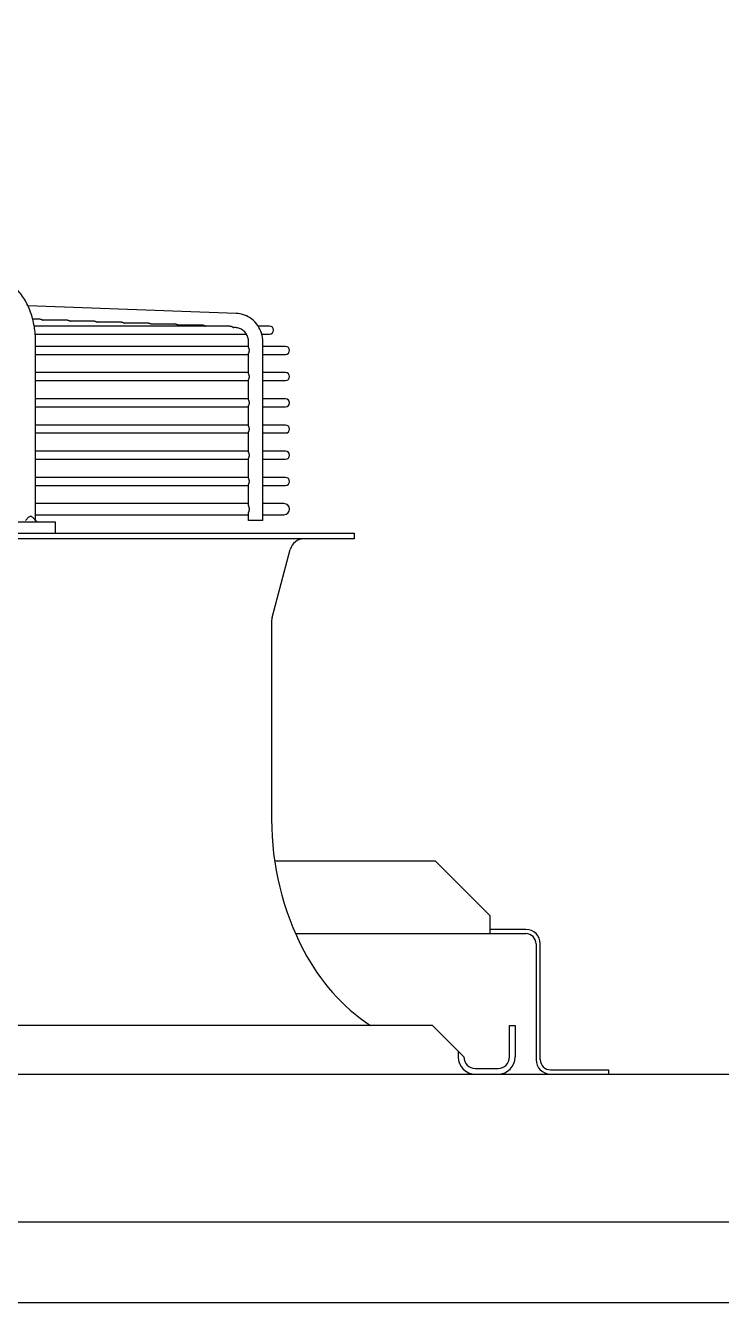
# Model space of a CAD drawing. Header units: millimetres. Extents: x 16200 to 32328, y 18593 to 29476.
# Drawn here: x 16542.06 to 16551.68, y 18973.5 to 18991.16 of the extents above; entities that cross this region are included whole.
import ezdxf

# ---------------------------------------------------------------- set-up
doc = ezdxf.new("R2010")
doc.units = ezdxf.units.MM
doc.header["$LTSCALE"] = 5
doc.layers.add('UNIT', color=6, linetype='Continuous')
doc.styles.add('SUBMITTAL', font='romans.shx', dxfattribs={"width": 0.75})
doc.dimstyles.new('SUBMITTAL', dxfattribs={"dimtxt": 0.09375, "dimasz": 0.09375, "dimexe": 0.03125, "dimexo": 0.0625, "dimgap": 0.0625, "dimtad": 0, "dimdec": 4, "dimzin": 4, "dimdsep": 46, "dimlunit": 4, "dimtxsty": 'SUBMITTAL', "dimcen": 0.09375, "dimclre": 6, "dimadec": 0, "dimazin": 0, "dimtfac": 1, "dimtdec": 0, "dimtofl": 0, "dimtmove": 0, "dimatfit": 3, "dimfxl": 0, "dimfrac": 2, "dimtolj": 1, "dimtzin": 4, "dimarcsym": 0})

msp = doc.modelspace()

# ---------------------------------------------------------------- linework, layer by layer
at = {"layer": 'UNIT'}
for p, q in [((16544.9737, 18987.1791), (16542.0985, 18987.283)), ((16542.2687, 18987.0982), (16542.1644, 18987.0982)), ((16542.6429, 18987.0847), (16542.3095, 18987.0847)), ((16543.0171, 18987.0712), (16542.6837, 18987.0712)), ((16543.3913, 18987.0577), (16543.0578, 18987.0577)), ((16543.7654, 18987.0442), (16543.432, 18987.0442)), ((16544.1396, 18987.0307), (16543.8062, 18987.0307)), ((16544.5138, 18987.0172), (16544.1804, 18987.0172)), ((16544.888, 18987.0037), (16542.1849, 18987.0037)), ((16542.1992, 18986.8935), (16545.1165, 18986.8935)), ((16544.9666, 18986.9824), (16544.9444, 18986.9832)), ((16545.4382, 18987.0037), (16545.2796, 18987.0037)), ((16545.3292, 18986.8935), (16545.4382, 18986.8935)), ((16542.2038, 18984.3163), (16542.2038, 18986.7856)), ((16545.147, 18986.7218), (16542.2038, 18986.7218)), ((16545.147, 18986.7058), (16545.147, 18986.7856)), ((16545.3439, 18984.3163), (16545.3439, 18986.7856)), ((16545.6587, 18986.7218), (16545.3439, 18986.7218)), ((16542.2038, 18986.6115), (16545.147, 18986.6115)), ((16545.147, 18986.3436), (16545.147, 18986.6275)), ((16545.3439, 18986.6115), (16545.6587, 18986.6115)), ((16545.147, 18986.3596), (16542.2038, 18986.3596)), ((16545.6587, 18986.3596), (16545.3439, 18986.3596)), ((16542.2038, 18986.2493), (16545.147, 18986.2493)), ((16545.147, 18985.9814), (16545.147, 18986.2653)), ((16545.3439, 18986.2493), (16545.6587, 18986.2493)), ((16545.147, 18985.9974), (16542.2038, 18985.9974)), ((16545.6587, 18985.9974), (16545.3439, 18985.9974)), ((16542.2038, 18985.8871), (16545.147, 18985.8871)), ((16545.147, 18985.6192), (16545.147, 18985.9031)), ((16545.3439, 18985.8871), (16545.6587, 18985.8871)), ((16545.147, 18985.6352), (16542.2038, 18985.6352)), ((16545.6587, 18985.6352), (16545.3439, 18985.6352)), ((16542.2038, 18985.5249), (16545.147, 18985.5249)), ((16545.147, 18985.257), (16545.147, 18985.5409)), ((16545.3439, 18985.5249), (16545.6587, 18985.5249)), ((16545.147, 18985.2729), (16542.2038, 18985.2729)), ((16545.6587, 18985.2729), (16545.3439, 18985.2729)), ((16542.2038, 18985.1627), (16545.147, 18985.1627)), ((16545.147, 18984.8948), (16545.147, 18985.1787)), ((16545.3439, 18985.1627), (16545.6587, 18985.1627)), ((16545.147, 18984.9107), (16542.2038, 18984.9107)), ((16545.6587, 18984.9107), (16545.3439, 18984.9107)), ((16542.2038, 18984.8005), (16545.147, 18984.8005)), ((16545.147, 18984.5191), (16545.147, 18984.8165)), ((16545.3439, 18984.8005), (16545.6587, 18984.8005)), ((16545.147, 18984.5485), (16542.2038, 18984.5485)), ((16545.637, 18984.5485), (16545.3439, 18984.5485)), ((16542.2038, 18984.395), (16545.147, 18984.395)), ((16545.147, 18984.3163), (16545.147, 18984.4245)), ((16545.3439, 18984.395), (16545.637, 18984.395)), ((16540.2466, 18984.2966), (16542.4737, 18984.2966)), ((16542.4737, 18984.2966), (16542.4737, 18984.1391)), ((16545.3439, 18984.3163), (16545.147, 18984.3163)), ((16512.8673, 18984.1391), (16546.6075, 18984.1391)), ((16546.6075, 18984.0604), (16512.8673, 18984.0604)), ((16546.6075, 18984.1391), (16546.6075, 18984.0604)), ((16545.4724, 18982.9726), (16545.7235, 18983.9142)), ((16545.4657, 18982.9219), (16545.4657, 18980.1809)), ((16547.7304, 18979.6008), (16545.5087, 18979.6008)), ((16548.4804, 18978.8508), (16547.7304, 18979.6008)), ((16548.4804, 18978.8508), (16548.4804, 18978.6008)), ((16545.7967, 18978.6008), (16548.9804, 18978.6008)), ((16548.9804, 18978.6588), (16548.4804, 18978.6588)), ((16549.1214, 18978.4598), (16549.1214, 18976.8578)), ((16549.1794, 18976.8578), (16549.1794, 18978.4598)), ((16547.6901, 18977.3281), (16511.7846, 18977.3281)), ((16547.6901, 18977.3281), (16548.1232, 18976.895)), ((16548.7531, 18976.895), (16548.7531, 18977.3281)), ((16548.7531, 18977.3281), (16548.8319, 18977.3281)), ((16548.8319, 18977.3281), (16548.8319, 18976.895)), ((16548.0445, 18976.9737), (16548.0445, 18976.895)), ((16506.1124, 18976.6588), (16742.3565, 18976.6588)), ((16548.2807, 18976.7375), (16548.5957, 18976.7375)), ((16549.3204, 18976.7168), (16550.1214, 18976.7168)), ((16550.1214, 18976.7168), (16550.1214, 18976.6588)), ((16742.3565, 18974.6092), (16506.1124, 18974.6092)), ((16510.3624, 18973.4997), (16738.1065, 18973.4997))]:
    msp.add_line(p, q, dxfattribs=at)
for centre, radius, start, end in [((16545.4382, 18986.9486), 0.0551, 270, 90), ((16545.6587, 18986.6666), 0.0551, 270, 90), ((16545.6587, 18986.3044), 0.0551, 270, 90), ((16545.6587, 18985.9422), 0.0551, 270, 90), ((16545.6587, 18985.58), 0.0551, 270, 90), ((16545.6587, 18985.2178), 0.0551, 270, 90), ((16545.6587, 18984.8556), 0.0551, 270, 90), ((16545.637, 18984.4718), 0.0768, 270, 90), ((16545.9137, 18983.8635), 0.1969, 90, 165.06858), ((16545.6626, 18982.9219), 0.1969, 165.06858, 180), ((16549.4027, 18980.1809), 3.937, 180, 207.50184), ((16548.9804, 18978.4598), 0.199, 0, 90), ((16548.9804, 18978.4598), 0.141, 0, 90), ((16548.425, 18979.6719), 2.8346, 207.50184, 235.77552), ((16548.2807, 18976.895), 0.2362, 180, 270), ((16548.2807, 18976.895), 0.1575, 180, 270), ((16548.5957, 18976.895), 0.2362, 270, 0), ((16548.5957, 18976.895), 0.1575, 270, 0), ((16549.3204, 18976.8578), 0.199, 180, 270), ((16549.3204, 18976.8578), 0.141, 180, 270)]:
    msp.add_arc(centre, radius, start, end, dxfattribs=at)
for points, knots in [([(16542.2038, 18986.7856), (16542.2038, 18986.8212), (16542.2023, 18986.8571), (16542.1993, 18986.8925), (16542.1964, 18986.9279), (16542.1919, 18986.9629), (16542.186, 18986.9976), (16542.1801, 18987.0322), (16542.1727, 18987.0666), (16542.1639, 18987.1001), (16542.1552, 18987.1335), (16542.1451, 18987.166), (16542.1336, 18987.1978), (16542.1221, 18987.2295), (16542.1092, 18987.2605), (16542.0952, 18987.2901), (16542.0811, 18987.3198), (16542.0659, 18987.348), (16542.0495, 18987.3751), (16542.0331, 18987.4022), (16542.0154, 18987.428), (16541.9969, 18987.4522), (16541.9783, 18987.4763), (16541.9588, 18987.4988), (16541.9384, 18987.5196), (16541.918, 18987.5405), (16541.8965, 18987.5598), (16541.8745, 18987.5771), (16541.8524, 18987.5944), (16541.8298, 18987.6098), (16541.8065, 18987.6234), (16541.7831, 18987.6369), (16541.7591, 18987.6485), (16541.7348, 18987.6581), (16541.7105, 18987.6676), (16541.686, 18987.6751), (16541.661, 18987.6805), (16541.6361, 18987.686), (16541.6108, 18987.6894), (16541.5856, 18987.6906)], [0, 0, 0, 0, 0.076921, 0.076921, 0.076921, 0.1538421, 0.1538421, 0.1538421, 0.2307631, 0.2307631, 0.2307631, 0.3076842, 0.3076842, 0.3076842, 0.3846052, 0.3846052, 0.3846052, 0.4615263, 0.4615263, 0.4615263, 0.5384473, 0.5384473, 0.5384473, 0.6153684, 0.6153684, 0.6153684, 0.6922894, 0.6922894, 0.6922894, 0.7692105, 0.7692105, 0.7692105, 0.8461315, 0.8461315, 0.8461315, 0.9230526, 0.9230526, 0.9230526, 1, 1, 1, 1]), ([(16542.2687, 18987.0982), (16542.2688, 18987.0982), (16542.2689, 18987.0982), (16542.2691, 18987.0982), (16542.27, 18987.0982), (16542.271, 18987.0981), (16542.272, 18987.0981), (16542.273, 18987.098), (16542.2739, 18987.0979), (16542.2749, 18987.0978), (16542.2759, 18987.0977), (16542.2769, 18987.0975), (16542.2779, 18987.0974), (16542.2789, 18987.0972), (16542.2799, 18987.097), (16542.2809, 18987.0968), (16542.2819, 18987.0966), (16542.2829, 18987.0963), (16542.2839, 18987.096), (16542.2849, 18987.0958), (16542.2859, 18987.0955), (16542.2869, 18987.0952), (16542.288, 18987.0948), (16542.289, 18987.0945), (16542.29, 18987.0941), (16542.291, 18987.0938), (16542.292, 18987.0934), (16542.293, 18987.093), (16542.2939, 18987.0926), (16542.2949, 18987.0922), (16542.2959, 18987.0917), (16542.2969, 18987.0913), (16542.2979, 18987.0908), (16542.2989, 18987.0904), (16542.2998, 18987.0899), (16542.3008, 18987.0894), (16542.3017, 18987.0889), (16542.3027, 18987.0884), (16542.3037, 18987.0879), (16542.3046, 18987.0874), (16542.3055, 18987.0869), (16542.3065, 18987.0864), (16542.3074, 18987.0859), (16542.3081, 18987.0855), (16542.3088, 18987.0851), (16542.3095, 18987.0847)], [0.48439597, 0.48439597, 0.48439597, 0.48439597, 0.48780488, 0.48780488, 0.48780488, 0.51219512, 0.51219512, 0.51219512, 0.53658537, 0.53658537, 0.53658537, 0.56097561, 0.56097561, 0.56097561, 0.58536585, 0.58536585, 0.58536585, 0.6097561, 0.6097561, 0.6097561, 0.63414634, 0.63414634, 0.63414634, 0.65853659, 0.65853659, 0.65853659, 0.68292683, 0.68292683, 0.68292683, 0.70731707, 0.70731707, 0.70731707, 0.73170732, 0.73170732, 0.73170732, 0.75609756, 0.75609756, 0.75609756, 0.7804878, 0.7804878, 0.7804878, 0.80487805, 0.80487805, 0.80487805, 0.82380204, 0.82380204, 0.82380204, 0.82380204]), ([(16542.6429, 18987.0847), (16542.643, 18987.0847), (16542.6431, 18987.0847), (16542.6433, 18987.0847), (16542.6442, 18987.0847), (16542.6452, 18987.0846), (16542.6462, 18987.0846), (16542.6471, 18987.0845), (16542.6481, 18987.0844), (16542.6491, 18987.0843), (16542.6501, 18987.0842), (16542.6511, 18987.084), (16542.6521, 18987.0839), (16542.6531, 18987.0837), (16542.6541, 18987.0835), (16542.6551, 18987.0833), (16542.6561, 18987.0831), (16542.6571, 18987.0828), (16542.6581, 18987.0825), (16542.6591, 18987.0823), (16542.6601, 18987.082), (16542.6612, 18987.0817), (16542.6622, 18987.0813), (16542.6632, 18987.081), (16542.6642, 18987.0806), (16542.6652, 18987.0803), (16542.6662, 18987.0799), (16542.6672, 18987.0795), (16542.6682, 18987.0791), (16542.6691, 18987.0787), (16542.6701, 18987.0782), (16542.6711, 18987.0778), (16542.6721, 18987.0773), (16542.6731, 18987.0768), (16542.674, 18987.0764), (16542.675, 18987.0759), (16542.676, 18987.0754), (16542.6769, 18987.0749), (16542.6779, 18987.0744), (16542.6788, 18987.0739), (16542.6797, 18987.0734), (16542.6807, 18987.0729), (16542.6816, 18987.0724), (16542.6823, 18987.072), (16542.683, 18987.0716), (16542.6837, 18987.0712)], [0.48440995, 0.48440995, 0.48440995, 0.48440995, 0.48780488, 0.48780488, 0.48780488, 0.51219512, 0.51219512, 0.51219512, 0.53658537, 0.53658537, 0.53658537, 0.56097561, 0.56097561, 0.56097561, 0.58536585, 0.58536585, 0.58536585, 0.6097561, 0.6097561, 0.6097561, 0.63414634, 0.63414634, 0.63414634, 0.65853659, 0.65853659, 0.65853659, 0.68292683, 0.68292683, 0.68292683, 0.70731707, 0.70731707, 0.70731707, 0.73170732, 0.73170732, 0.73170732, 0.75609756, 0.75609756, 0.75609756, 0.7804878, 0.7804878, 0.7804878, 0.80487805, 0.80487805, 0.80487805, 0.82345363, 0.82345363, 0.82345363, 0.82345363]), ([(16543.0171, 18987.0712), (16543.0172, 18987.0712), (16543.0173, 18987.0712), (16543.0175, 18987.0712), (16543.0184, 18987.0712), (16543.0194, 18987.0711), (16543.0204, 18987.0711), (16543.0213, 18987.071), (16543.0223, 18987.0709), (16543.0233, 18987.0708), (16543.0243, 18987.0707), (16543.0253, 18987.0706), (16543.0263, 18987.0704), (16543.0273, 18987.0702), (16543.0283, 18987.07), (16543.0293, 18987.0698), (16543.0303, 18987.0696), (16543.0313, 18987.0693), (16543.0323, 18987.069), (16543.0333, 18987.0688), (16543.0344, 18987.0685), (16543.0354, 18987.0682), (16543.0364, 18987.0678), (16543.0374, 18987.0675), (16543.0384, 18987.0671), (16543.0394, 18987.0668), (16543.0404, 18987.0664), (16543.0414, 18987.066), (16543.0424, 18987.0656), (16543.0434, 18987.0652), (16543.0443, 18987.0647), (16543.0453, 18987.0643), (16543.0463, 18987.0638), (16543.0473, 18987.0633), (16543.0483, 18987.0629), (16543.0492, 18987.0624), (16543.0502, 18987.0619), (16543.0511, 18987.0614), (16543.0521, 18987.0609), (16543.053, 18987.0604), (16543.054, 18987.0599), (16543.0549, 18987.0594), (16543.0558, 18987.0588), (16543.0565, 18987.0585), (16543.0572, 18987.0581), (16543.0578, 18987.0577)], [0.48442393, 0.48442393, 0.48442393, 0.48442393, 0.48780488, 0.48780488, 0.48780488, 0.51219512, 0.51219512, 0.51219512, 0.53658537, 0.53658537, 0.53658537, 0.56097561, 0.56097561, 0.56097561, 0.58536585, 0.58536585, 0.58536585, 0.6097561, 0.6097561, 0.6097561, 0.63414634, 0.63414634, 0.63414634, 0.65853659, 0.65853659, 0.65853659, 0.68292683, 0.68292683, 0.68292683, 0.70731707, 0.70731707, 0.70731707, 0.73170732, 0.73170732, 0.73170732, 0.75609756, 0.75609756, 0.75609756, 0.7804878, 0.7804878, 0.7804878, 0.80487805, 0.80487805, 0.80487805, 0.82310602, 0.82310602, 0.82310602, 0.82310602]), ([(16543.3913, 18987.0577), (16543.3914, 18987.0577), (16543.3915, 18987.0577), (16543.3917, 18987.0577), (16543.3926, 18987.0577), (16543.3936, 18987.0576), (16543.3946, 18987.0576), (16543.3955, 18987.0575), (16543.3965, 18987.0574), (16543.3975, 18987.0573), (16543.3985, 18987.0572), (16543.3995, 18987.0571), (16543.4005, 18987.0569), (16543.4015, 18987.0567), (16543.4025, 18987.0565), (16543.4035, 18987.0563), (16543.4045, 18987.0561), (16543.4055, 18987.0558), (16543.4065, 18987.0556), (16543.4076, 18987.0553), (16543.4086, 18987.055), (16543.4096, 18987.0547), (16543.4106, 18987.0543), (16543.4116, 18987.054), (16543.4126, 18987.0536), (16543.4136, 18987.0533), (16543.4146, 18987.0529), (16543.4156, 18987.0525), (16543.4166, 18987.0521), (16543.4176, 18987.0516), (16543.4186, 18987.0512), (16543.4195, 18987.0508), (16543.4205, 18987.0503), (16543.4215, 18987.0498), (16543.4225, 18987.0494), (16543.4234, 18987.0489), (16543.4244, 18987.0484), (16543.4254, 18987.0479), (16543.4263, 18987.0474), (16543.4272, 18987.0469), (16543.4282, 18987.0464), (16543.4291, 18987.0458), (16543.43, 18987.0453), (16543.4307, 18987.0449), (16543.4314, 18987.0446), (16543.432, 18987.0442)], [0.48443789, 0.48443789, 0.48443789, 0.48443789, 0.48780488, 0.48780488, 0.48780488, 0.51219512, 0.51219512, 0.51219512, 0.53658537, 0.53658537, 0.53658537, 0.56097561, 0.56097561, 0.56097561, 0.58536585, 0.58536585, 0.58536585, 0.6097561, 0.6097561, 0.6097561, 0.63414634, 0.63414634, 0.63414634, 0.65853659, 0.65853659, 0.65853659, 0.68292683, 0.68292683, 0.68292683, 0.70731707, 0.70731707, 0.70731707, 0.73170732, 0.73170732, 0.73170732, 0.75609756, 0.75609756, 0.75609756, 0.7804878, 0.7804878, 0.7804878, 0.80487805, 0.80487805, 0.80487805, 0.82275922, 0.82275922, 0.82275922, 0.82275922]), ([(16543.7654, 18987.0442), (16543.7656, 18987.0442), (16543.7657, 18987.0442), (16543.7658, 18987.0442), (16543.7668, 18987.0442), (16543.7678, 18987.0442), (16543.7688, 18987.0441), (16543.7697, 18987.044), (16543.7707, 18987.0439), (16543.7717, 18987.0438), (16543.7727, 18987.0437), (16543.7737, 18987.0436), (16543.7747, 18987.0434), (16543.7757, 18987.0432), (16543.7767, 18987.043), (16543.7777, 18987.0428), (16543.7787, 18987.0426), (16543.7797, 18987.0423), (16543.7807, 18987.0421), (16543.7818, 18987.0418), (16543.7828, 18987.0415), (16543.7838, 18987.0412), (16543.7848, 18987.0408), (16543.7858, 18987.0405), (16543.7868, 18987.0401), (16543.7878, 18987.0398), (16543.7888, 18987.0394), (16543.7898, 18987.039), (16543.7908, 18987.0386), (16543.7918, 18987.0381), (16543.7928, 18987.0377), (16543.7938, 18987.0373), (16543.7947, 18987.0368), (16543.7957, 18987.0363), (16543.7967, 18987.0359), (16543.7977, 18987.0354), (16543.7986, 18987.0349), (16543.7996, 18987.0344), (16543.8005, 18987.0339), (16543.8015, 18987.0334), (16543.8024, 18987.0328), (16543.8033, 18987.0323), (16543.8042, 18987.0318), (16543.8049, 18987.0314), (16543.8056, 18987.0311), (16543.8062, 18987.0307)], [0.48445184, 0.48445184, 0.48445184, 0.48445184, 0.48780488, 0.48780488, 0.48780488, 0.51219512, 0.51219512, 0.51219512, 0.53658537, 0.53658537, 0.53658537, 0.56097561, 0.56097561, 0.56097561, 0.58536585, 0.58536585, 0.58536585, 0.6097561, 0.6097561, 0.6097561, 0.63414634, 0.63414634, 0.63414634, 0.65853659, 0.65853659, 0.65853659, 0.68292683, 0.68292683, 0.68292683, 0.70731707, 0.70731707, 0.70731707, 0.73170732, 0.73170732, 0.73170732, 0.75609756, 0.75609756, 0.75609756, 0.7804878, 0.7804878, 0.7804878, 0.80487805, 0.80487805, 0.80487805, 0.82241329, 0.82241329, 0.82241329, 0.82241329]), ([(16544.1396, 18987.0307), (16544.1398, 18987.0307), (16544.1399, 18987.0307), (16544.14, 18987.0307), (16544.141, 18987.0307), (16544.142, 18987.0307), (16544.1429, 18987.0306), (16544.1439, 18987.0305), (16544.1449, 18987.0304), (16544.1459, 18987.0303), (16544.1469, 18987.0302), (16544.1479, 18987.0301), (16544.1489, 18987.0299), (16544.1499, 18987.0297), (16544.1509, 18987.0295), (16544.1519, 18987.0293), (16544.1529, 18987.0291), (16544.1539, 18987.0288), (16544.155, 18987.0286), (16544.156, 18987.0283), (16544.157, 18987.028), (16544.158, 18987.0277), (16544.159, 18987.0273), (16544.16, 18987.027), (16544.161, 18987.0266), (16544.162, 18987.0263), (16544.163, 18987.0259), (16544.164, 18987.0255), (16544.165, 18987.0251), (16544.166, 18987.0246), (16544.167, 18987.0242), (16544.168, 18987.0237), (16544.1689, 18987.0233), (16544.1699, 18987.0228), (16544.1709, 18987.0223), (16544.1719, 18987.0219), (16544.1728, 18987.0214), (16544.1738, 18987.0209), (16544.1747, 18987.0204), (16544.1757, 18987.0198), (16544.1766, 18987.0193), (16544.1775, 18987.0188), (16544.1785, 18987.0183), (16544.1791, 18987.0179), (16544.1797, 18987.0176), (16544.1804, 18987.0172)], [0.48446578, 0.48446578, 0.48446578, 0.48446578, 0.48780488, 0.48780488, 0.48780488, 0.51219512, 0.51219512, 0.51219512, 0.53658537, 0.53658537, 0.53658537, 0.56097561, 0.56097561, 0.56097561, 0.58536585, 0.58536585, 0.58536585, 0.6097561, 0.6097561, 0.6097561, 0.63414634, 0.63414634, 0.63414634, 0.65853659, 0.65853659, 0.65853659, 0.68292683, 0.68292683, 0.68292683, 0.70731707, 0.70731707, 0.70731707, 0.73170732, 0.73170732, 0.73170732, 0.75609756, 0.75609756, 0.75609756, 0.7804878, 0.7804878, 0.7804878, 0.80487805, 0.80487805, 0.80487805, 0.82206823, 0.82206823, 0.82206823, 0.82206823]), ([(16544.5138, 18987.0172), (16544.514, 18987.0172), (16544.5141, 18987.0172), (16544.5142, 18987.0172), (16544.5152, 18987.0172), (16544.5162, 18987.0172), (16544.5171, 18987.0171), (16544.5181, 18987.017), (16544.5191, 18987.0169), (16544.5201, 18987.0168), (16544.5211, 18987.0167), (16544.5221, 18987.0166), (16544.5231, 18987.0164), (16544.5241, 18987.0162), (16544.5251, 18987.016), (16544.5261, 18987.0158), (16544.5271, 18987.0156), (16544.5281, 18987.0153), (16544.5292, 18987.0151), (16544.5302, 18987.0148), (16544.5312, 18987.0145), (16544.5322, 18987.0142), (16544.5332, 18987.0138), (16544.5342, 18987.0135), (16544.5352, 18987.0131), (16544.5362, 18987.0128), (16544.5372, 18987.0124), (16544.5382, 18987.012), (16544.5392, 18987.0116), (16544.5402, 18987.0111), (16544.5412, 18987.0107), (16544.5422, 18987.0102), (16544.5432, 18987.0098), (16544.5441, 18987.0093), (16544.5451, 18987.0088), (16544.5461, 18987.0083), (16544.547, 18987.0078), (16544.548, 18987.0073), (16544.5489, 18987.0068), (16544.5499, 18987.0063), (16544.5508, 18987.0058), (16544.5518, 18987.0053), (16544.5527, 18987.0048), (16544.5533, 18987.0044), (16544.5539, 18987.0041), (16544.5546, 18987.0037)], [0.48447969, 0.48447969, 0.48447969, 0.48447969, 0.48780488, 0.48780488, 0.48780488, 0.51219512, 0.51219512, 0.51219512, 0.53658537, 0.53658537, 0.53658537, 0.56097561, 0.56097561, 0.56097561, 0.58536585, 0.58536585, 0.58536585, 0.6097561, 0.6097561, 0.6097561, 0.63414634, 0.63414634, 0.63414634, 0.65853659, 0.65853659, 0.65853659, 0.68292683, 0.68292683, 0.68292683, 0.70731707, 0.70731707, 0.70731707, 0.73170732, 0.73170732, 0.73170732, 0.75609756, 0.75609756, 0.75609756, 0.7804878, 0.7804878, 0.7804878, 0.80487805, 0.80487805, 0.80487805, 0.82172407, 0.82172407, 0.82172407, 0.82172407]), ([(16545.3439, 18986.7856), (16545.3439, 18986.8256), (16545.3379, 18986.8656), (16545.3145, 18986.9419), (16545.2971, 18986.9783), (16545.2522, 18987.0442), (16545.2247, 18987.0737), (16545.1622, 18987.1228), (16545.1272, 18987.1424), (16545.0527, 18987.1699), (16545.0134, 18987.1777), (16544.9737, 18987.1791)], [1.5707963, 1.5707963, 1.5707963, 1.5707963, 1.8779743, 1.8779743, 2.1851522, 2.1851522, 2.4923302, 2.4923302, 2.7995081, 2.7995081, 3.1066861, 3.1066861, 3.1066861, 3.1066861]), ([(16544.888, 18987.0037), (16544.8882, 18987.0037), (16544.8883, 18987.0037), (16544.8884, 18987.0037), (16544.8894, 18987.0037), (16544.8904, 18987.0037), (16544.8913, 18987.0036), (16544.8923, 18987.0035), (16544.8933, 18987.0034), (16544.8943, 18987.0033), (16544.8953, 18987.0032), (16544.8963, 18987.0031), (16544.8973, 18987.0029), (16544.8983, 18987.0027), (16544.8993, 18987.0025), (16544.9003, 18987.0023), (16544.9013, 18987.0021), (16544.9023, 18987.0018), (16544.9034, 18987.0016), (16544.9044, 18987.0013), (16544.9054, 18987.001), (16544.9064, 18987.0007), (16544.9074, 18987.0003), (16544.9084, 18987), (16544.9094, 18986.9996), (16544.9104, 18986.9993), (16544.9114, 18986.9989), (16544.9124, 18986.9985), (16544.9134, 18986.9981), (16544.9144, 18986.9976), (16544.9154, 18986.9972), (16544.9164, 18986.9967), (16544.9174, 18986.9963), (16544.9183, 18986.9958), (16544.9193, 18986.9953), (16544.9203, 18986.9948), (16544.9213, 18986.9943), (16544.9222, 18986.9938), (16544.9232, 18986.9933), (16544.9241, 18986.9928), (16544.925, 18986.9923), (16544.926, 18986.9918), (16544.9269, 18986.9913), (16544.9278, 18986.9907), (16544.9287, 18986.9902), (16544.9296, 18986.9897), (16544.9305, 18986.9892), (16544.9314, 18986.9887), (16544.9322, 18986.9882), (16544.9331, 18986.9877), (16544.9339, 18986.9873), (16544.9347, 18986.9868), (16544.9355, 18986.9864), (16544.9363, 18986.986), (16544.9371, 18986.9856), (16544.9378, 18986.9852), (16544.9386, 18986.9849), (16544.9393, 18986.9846), (16544.94, 18986.9843), (16544.9407, 18986.984), (16544.9413, 18986.9838), (16544.9419, 18986.9836), (16544.9425, 18986.9834), (16544.9431, 18986.9833), (16544.9434, 18986.9833), (16544.9436, 18986.9832), (16544.9439, 18986.9832), (16544.9441, 18986.9832), (16544.9442, 18986.9832), (16544.9444, 18986.9832)], [0.48449418, 0.48449418, 0.48449418, 0.48449418, 0.48780488, 0.48780488, 0.48780488, 0.51219512, 0.51219512, 0.51219512, 0.53658537, 0.53658537, 0.53658537, 0.56097561, 0.56097561, 0.56097561, 0.58536585, 0.58536585, 0.58536585, 0.6097561, 0.6097561, 0.6097561, 0.63414634, 0.63414634, 0.63414634, 0.65853659, 0.65853659, 0.65853659, 0.68292683, 0.68292683, 0.68292683, 0.70731707, 0.70731707, 0.70731707, 0.73170732, 0.73170732, 0.73170732, 0.75609756, 0.75609756, 0.75609756, 0.7804878, 0.7804878, 0.7804878, 0.80487805, 0.80487805, 0.80487805, 0.82926829, 0.82926829, 0.82926829, 0.85365854, 0.85365854, 0.85365854, 0.87804878, 0.87804878, 0.87804878, 0.90243902, 0.90243902, 0.90243902, 0.92682927, 0.92682927, 0.92682927, 0.95121951, 0.95121951, 0.95121951, 0.97560976, 0.97560976, 0.97560976, 0.98780488, 0.98780488, 0.98780488, 0.99598671, 0.99598671, 0.99598671, 0.99598671]), ([(16545.147, 18986.7856), (16545.147, 18986.8061), (16545.1439, 18986.8266), (16545.132, 18986.8655), (16545.1232, 18986.8839), (16545.1007, 18986.9169), (16545.0871, 18986.9314), (16545.0566, 18986.9554), (16545.0397, 18986.9649), (16545.0041, 18986.978), (16544.9854, 18986.9817), (16544.9666, 18986.9824)], [1.5707963, 1.5707963, 1.5707963, 1.5707963, 1.8779743, 1.8779743, 2.1851522, 2.1851522, 2.4923302, 2.4923302, 2.7995081, 2.7995081, 3.1066861, 3.1066861, 3.1066861, 3.1066861]), ([(16545.147, 18986.7058), (16545.147, 18986.7057), (16545.147, 18986.7053), (16545.1471, 18986.7043), (16545.1475, 18986.7027), (16545.1479, 18986.7009), (16545.1485, 18986.6989), (16545.1491, 18986.6968), (16545.1498, 18986.6945), (16545.1505, 18986.6921), (16545.1511, 18986.6895), (16545.1518, 18986.6869), (16545.1523, 18986.6842), (16545.1528, 18986.6814), (16545.1533, 18986.6785), (16545.1536, 18986.6756), (16545.1539, 18986.6726), (16545.154, 18986.6697), (16545.154, 18986.6677), (16545.154, 18986.6666)], [0.23243635, 0.23243635, 0.23243635, 0.23243635, 0.23809524, 0.28571429, 0.33333333, 0.38095238, 0.42857143, 0.47619048, 0.52380952, 0.57142857, 0.61904762, 0.66666667, 0.71428571, 0.76190476, 0.80952381, 0.85714286, 0.9047619, 0.95238095, 1, 1, 1, 1]), ([(16545.154, 18986.6666), (16545.154, 18986.6656), (16545.154, 18986.6636), (16545.1539, 18986.6607), (16545.1536, 18986.6577), (16545.1533, 18986.6548), (16545.1528, 18986.6519), (16545.1523, 18986.6491), (16545.1518, 18986.6464), (16545.1511, 18986.6438), (16545.1505, 18986.6412), (16545.1498, 18986.6388), (16545.1491, 18986.6365), (16545.1485, 18986.6344), (16545.1479, 18986.6324), (16545.1475, 18986.6306), (16545.1471, 18986.629), (16545.147, 18986.628), (16545.147, 18986.6276), (16545.147, 18986.6275)], [0, 0, 0, 0, 0.04761905, 0.0952381, 0.14285714, 0.19047619, 0.23809524, 0.28571429, 0.33333333, 0.38095238, 0.42857143, 0.47619048, 0.52380952, 0.57142857, 0.61904762, 0.66666667, 0.71428571, 0.76190476, 0.76755485, 0.76755485, 0.76755485, 0.76755485]), ([(16545.147, 18986.3436), (16545.147, 18986.3435), (16545.147, 18986.3431), (16545.1471, 18986.3421), (16545.1475, 18986.3405), (16545.1479, 18986.3387), (16545.1485, 18986.3367), (16545.1491, 18986.3346), (16545.1498, 18986.3323), (16545.1505, 18986.3299), (16545.1511, 18986.3273), (16545.1518, 18986.3247), (16545.1523, 18986.322), (16545.1528, 18986.3192), (16545.1533, 18986.3163), (16545.1536, 18986.3134), (16545.1539, 18986.3104), (16545.154, 18986.3074), (16545.154, 18986.3054), (16545.154, 18986.3044)], [0.23243635, 0.23243635, 0.23243635, 0.23243635, 0.23809524, 0.28571429, 0.33333333, 0.38095238, 0.42857143, 0.47619048, 0.52380952, 0.57142857, 0.61904762, 0.66666667, 0.71428571, 0.76190476, 0.80952381, 0.85714286, 0.9047619, 0.95238095, 1, 1, 1, 1]), ([(16545.154, 18986.3044), (16545.154, 18986.3034), (16545.154, 18986.3014), (16545.1539, 18986.2985), (16545.1536, 18986.2955), (16545.1533, 18986.2926), (16545.1528, 18986.2897), (16545.1523, 18986.2869), (16545.1518, 18986.2842), (16545.1511, 18986.2816), (16545.1505, 18986.279), (16545.1498, 18986.2766), (16545.1491, 18986.2743), (16545.1485, 18986.2722), (16545.1479, 18986.2702), (16545.1475, 18986.2684), (16545.1471, 18986.2668), (16545.147, 18986.2658), (16545.147, 18986.2654), (16545.147, 18986.2653)], [0, 0, 0, 0, 0.04761905, 0.0952381, 0.14285714, 0.19047619, 0.23809524, 0.28571429, 0.33333333, 0.38095238, 0.42857143, 0.47619048, 0.52380952, 0.57142857, 0.61904762, 0.66666667, 0.71428571, 0.76190476, 0.76755485, 0.76755485, 0.76755485, 0.76755485]), ([(16545.147, 18985.9814), (16545.147, 18985.9813), (16545.147, 18985.9809), (16545.1471, 18985.9799), (16545.1475, 18985.9783), (16545.1479, 18985.9765), (16545.1485, 18985.9745), (16545.1491, 18985.9724), (16545.1498, 18985.9701), (16545.1505, 18985.9677), (16545.1511, 18985.9651), (16545.1518, 18985.9625), (16545.1523, 18985.9598), (16545.1528, 18985.957), (16545.1533, 18985.9541), (16545.1536, 18985.9512), (16545.1539, 18985.9482), (16545.154, 18985.9452), (16545.154, 18985.9432), (16545.154, 18985.9422)], [0.23243635, 0.23243635, 0.23243635, 0.23243635, 0.23809524, 0.28571429, 0.33333333, 0.38095238, 0.42857143, 0.47619048, 0.52380952, 0.57142857, 0.61904762, 0.66666667, 0.71428571, 0.76190476, 0.80952381, 0.85714286, 0.9047619, 0.95238095, 1, 1, 1, 1]), ([(16545.154, 18985.9422), (16545.154, 18985.9412), (16545.154, 18985.9392), (16545.1539, 18985.9362), (16545.1536, 18985.9333), (16545.1533, 18985.9304), (16545.1528, 18985.9275), (16545.1523, 18985.9247), (16545.1518, 18985.922), (16545.1511, 18985.9193), (16545.1505, 18985.9168), (16545.1498, 18985.9144), (16545.1491, 18985.9121), (16545.1485, 18985.91), (16545.1479, 18985.908), (16545.1475, 18985.9062), (16545.1471, 18985.9046), (16545.147, 18985.9036), (16545.147, 18985.9031), (16545.147, 18985.9031)], [0, 0, 0, 0, 0.04761905, 0.0952381, 0.14285714, 0.19047619, 0.23809524, 0.28571429, 0.33333333, 0.38095238, 0.42857143, 0.47619048, 0.52380952, 0.57142857, 0.61904762, 0.66666667, 0.71428571, 0.76190476, 0.76755485, 0.76755485, 0.76755485, 0.76755485]), ([(16545.147, 18985.6192), (16545.147, 18985.6191), (16545.147, 18985.6187), (16545.1471, 18985.6177), (16545.1475, 18985.6161), (16545.1479, 18985.6143), (16545.1485, 18985.6123), (16545.1491, 18985.6102), (16545.1498, 18985.6079), (16545.1505, 18985.6055), (16545.1511, 18985.6029), (16545.1518, 18985.6003), (16545.1523, 18985.5976), (16545.1528, 18985.5948), (16545.1533, 18985.5919), (16545.1536, 18985.589), (16545.1539, 18985.586), (16545.154, 18985.583), (16545.154, 18985.581), (16545.154, 18985.58)], [0.23243635, 0.23243635, 0.23243635, 0.23243635, 0.23809524, 0.28571429, 0.33333333, 0.38095238, 0.42857143, 0.47619048, 0.52380952, 0.57142857, 0.61904762, 0.66666667, 0.71428571, 0.76190476, 0.80952381, 0.85714286, 0.9047619, 0.95238095, 1, 1, 1, 1]), ([(16545.154, 18985.58), (16545.154, 18985.579), (16545.154, 18985.577), (16545.1539, 18985.574), (16545.1536, 18985.5711), (16545.1533, 18985.5682), (16545.1528, 18985.5653), (16545.1523, 18985.5625), (16545.1518, 18985.5598), (16545.1511, 18985.5571), (16545.1505, 18985.5546), (16545.1498, 18985.5522), (16545.1491, 18985.5499), (16545.1485, 18985.5478), (16545.1479, 18985.5458), (16545.1475, 18985.544), (16545.1471, 18985.5424), (16545.147, 18985.5414), (16545.147, 18985.5409), (16545.147, 18985.5409)], [0, 0, 0, 0, 0.04761905, 0.0952381, 0.14285714, 0.19047619, 0.23809524, 0.28571429, 0.33333333, 0.38095238, 0.42857143, 0.47619048, 0.52380952, 0.57142857, 0.61904762, 0.66666667, 0.71428571, 0.76190476, 0.76755485, 0.76755485, 0.76755485, 0.76755485]), ([(16545.147, 18985.257), (16545.147, 18985.2569), (16545.147, 18985.2565), (16545.1471, 18985.2555), (16545.1475, 18985.2539), (16545.1479, 18985.2521), (16545.1485, 18985.2501), (16545.1491, 18985.2479), (16545.1498, 18985.2457), (16545.1505, 18985.2433), (16545.1511, 18985.2407), (16545.1518, 18985.2381), (16545.1523, 18985.2354), (16545.1528, 18985.2326), (16545.1533, 18985.2297), (16545.1536, 18985.2268), (16545.1539, 18985.2238), (16545.154, 18985.2208), (16545.154, 18985.2188), (16545.154, 18985.2178)], [0.23243635, 0.23243635, 0.23243635, 0.23243635, 0.23809524, 0.28571429, 0.33333333, 0.38095238, 0.42857143, 0.47619048, 0.52380952, 0.57142857, 0.61904762, 0.66666667, 0.71428571, 0.76190476, 0.80952381, 0.85714286, 0.9047619, 0.95238095, 1, 1, 1, 1]), ([(16545.154, 18985.2178), (16545.154, 18985.2168), (16545.154, 18985.2148), (16545.1539, 18985.2118), (16545.1536, 18985.2089), (16545.1533, 18985.206), (16545.1528, 18985.2031), (16545.1523, 18985.2003), (16545.1518, 18985.1976), (16545.1511, 18985.1949), (16545.1505, 18985.1924), (16545.1498, 18985.19), (16545.1491, 18985.1877), (16545.1485, 18985.1856), (16545.1479, 18985.1836), (16545.1475, 18985.1818), (16545.1471, 18985.1802), (16545.147, 18985.1792), (16545.147, 18985.1787), (16545.147, 18985.1787)], [0, 0, 0, 0, 0.04761905, 0.0952381, 0.14285714, 0.19047619, 0.23809524, 0.28571429, 0.33333333, 0.38095238, 0.42857143, 0.47619048, 0.52380952, 0.57142857, 0.61904762, 0.66666667, 0.71428571, 0.76190476, 0.76755485, 0.76755485, 0.76755485, 0.76755485]), ([(16545.147, 18984.8948), (16545.147, 18984.8947), (16545.147, 18984.8942), (16545.1471, 18984.8933), (16545.1475, 18984.8917), (16545.1479, 18984.8899), (16545.1485, 18984.8879), (16545.1491, 18984.8857), (16545.1498, 18984.8835), (16545.1505, 18984.881), (16545.1511, 18984.8785), (16545.1518, 18984.8759), (16545.1523, 18984.8732), (16545.1528, 18984.8704), (16545.1533, 18984.8675), (16545.1536, 18984.8646), (16545.1539, 18984.8616), (16545.154, 18984.8586), (16545.154, 18984.8566), (16545.154, 18984.8556)], [0.23243635, 0.23243635, 0.23243635, 0.23243635, 0.23809524, 0.28571429, 0.33333333, 0.38095238, 0.42857143, 0.47619048, 0.52380952, 0.57142857, 0.61904762, 0.66666667, 0.71428571, 0.76190476, 0.80952381, 0.85714286, 0.9047619, 0.95238095, 1, 1, 1, 1]), ([(16545.154, 18984.8556), (16545.154, 18984.8546), (16545.154, 18984.8526), (16545.1539, 18984.8496), (16545.1536, 18984.8467), (16545.1533, 18984.8438), (16545.1528, 18984.8409), (16545.1523, 18984.8381), (16545.1518, 18984.8354), (16545.1511, 18984.8327), (16545.1505, 18984.8302), (16545.1498, 18984.8278), (16545.1491, 18984.8255), (16545.1485, 18984.8234), (16545.1479, 18984.8214), (16545.1475, 18984.8196), (16545.1471, 18984.818), (16545.147, 18984.817), (16545.147, 18984.8165), (16545.147, 18984.8165)], [0, 0, 0, 0, 0.04761905, 0.0952381, 0.14285714, 0.19047619, 0.23809524, 0.28571429, 0.33333333, 0.38095238, 0.42857143, 0.47619048, 0.52380952, 0.57142857, 0.61904762, 0.66666667, 0.71428571, 0.76190476, 0.76755485, 0.76755485, 0.76755485, 0.76755485]), ([(16542.176, 18984.3448), (16542.1727, 18984.3482), (16542.1697, 18984.3512), (16542.1607, 18984.3594), (16542.1551, 18984.3638), (16542.1467, 18984.3682), (16542.1438, 18984.3694), (16542.1386, 18984.3706), (16542.1364, 18984.3709), (16542.132, 18984.3709), (16542.1298, 18984.3706), (16542.1246, 18984.3694), (16542.1217, 18984.3682), (16542.1133, 18984.3638), (16542.1077, 18984.3594), (16542.0912, 18984.3443), (16542.0792, 18984.3305), (16542.0646, 18984.3128)], [-0.70512852, -0.70512852, -0.70512852, -0.70512852, -0.64697322, -0.64697322, -0.53019502, -0.53019502, -0.4705504, -0.4705504, -0.42676965, -0.42676965, -0.38298892, -0.38298892, -0.32334436, -0.32334436, -0.20656641, -0.20656641, -0.00000111, -0.00000111, -0.00000111, -0.00000111]), ([(16545.147, 18984.5191), (16545.147, 18984.5187), (16545.1471, 18984.5178), (16545.1473, 18984.5162), (16545.1476, 18984.5142), (16545.1481, 18984.5119), (16545.1487, 18984.5095), (16545.1494, 18984.5068), (16545.1501, 18984.5039), (16545.1508, 18984.5008), (16545.1514, 18984.4976), (16545.1521, 18984.4942), (16545.1526, 18984.4907), (16545.1531, 18984.4871), (16545.1535, 18984.4833), (16545.1538, 18984.4795), (16545.154, 18984.4757), (16545.154, 18984.4731), (16545.154, 18984.4718)], [0.25278995, 0.25278995, 0.25278995, 0.25278995, 0.28571429, 0.33333333, 0.38095238, 0.42857143, 0.47619048, 0.52380952, 0.57142857, 0.61904762, 0.66666667, 0.71428571, 0.76190476, 0.80952381, 0.85714286, 0.9047619, 0.95238095, 1, 1, 1, 1]), ([(16545.154, 18984.4718), (16545.154, 18984.4705), (16545.154, 18984.4679), (16545.1538, 18984.464), (16545.1535, 18984.4602), (16545.1531, 18984.4565), (16545.1526, 18984.4528), (16545.1521, 18984.4493), (16545.1514, 18984.4459), (16545.1508, 18984.4427), (16545.1501, 18984.4396), (16545.1494, 18984.4368), (16545.1487, 18984.4341), (16545.1481, 18984.4316), (16545.1476, 18984.4293), (16545.1473, 18984.4273), (16545.1471, 18984.4257), (16545.147, 18984.4248), (16545.147, 18984.4245)], [0, 0, 0, 0, 0.04761905, 0.0952381, 0.14285714, 0.19047619, 0.23809524, 0.28571429, 0.33333333, 0.38095238, 0.42857143, 0.47619048, 0.52380952, 0.57142857, 0.61904762, 0.66666667, 0.71428571, 0.74720158, 0.74720158, 0.74720158, 0.74720158])]:
    msp.add_open_spline(points, degree=3, knots=knots, dxfattribs=at)
msp.add_open_spline([(16542.176, 18984.3448), (16542.1916, 18984.3285), (16542.2075, 18984.3124), (16542.2237, 18984.2966)], degree=3, dxfattribs=at)

# ---------------------------------------------------------------- leaders
msp.add_leader([(16742.7486, 18980.974), (16729.1466, 18999.2204), (16522.6653, 18999.2204)], dimstyle='SUBMITTAL', override={"dimscale": 36, "dimarcsym": 1}, dxfattribs=at)

doc.saveas('drawing.dxf')
